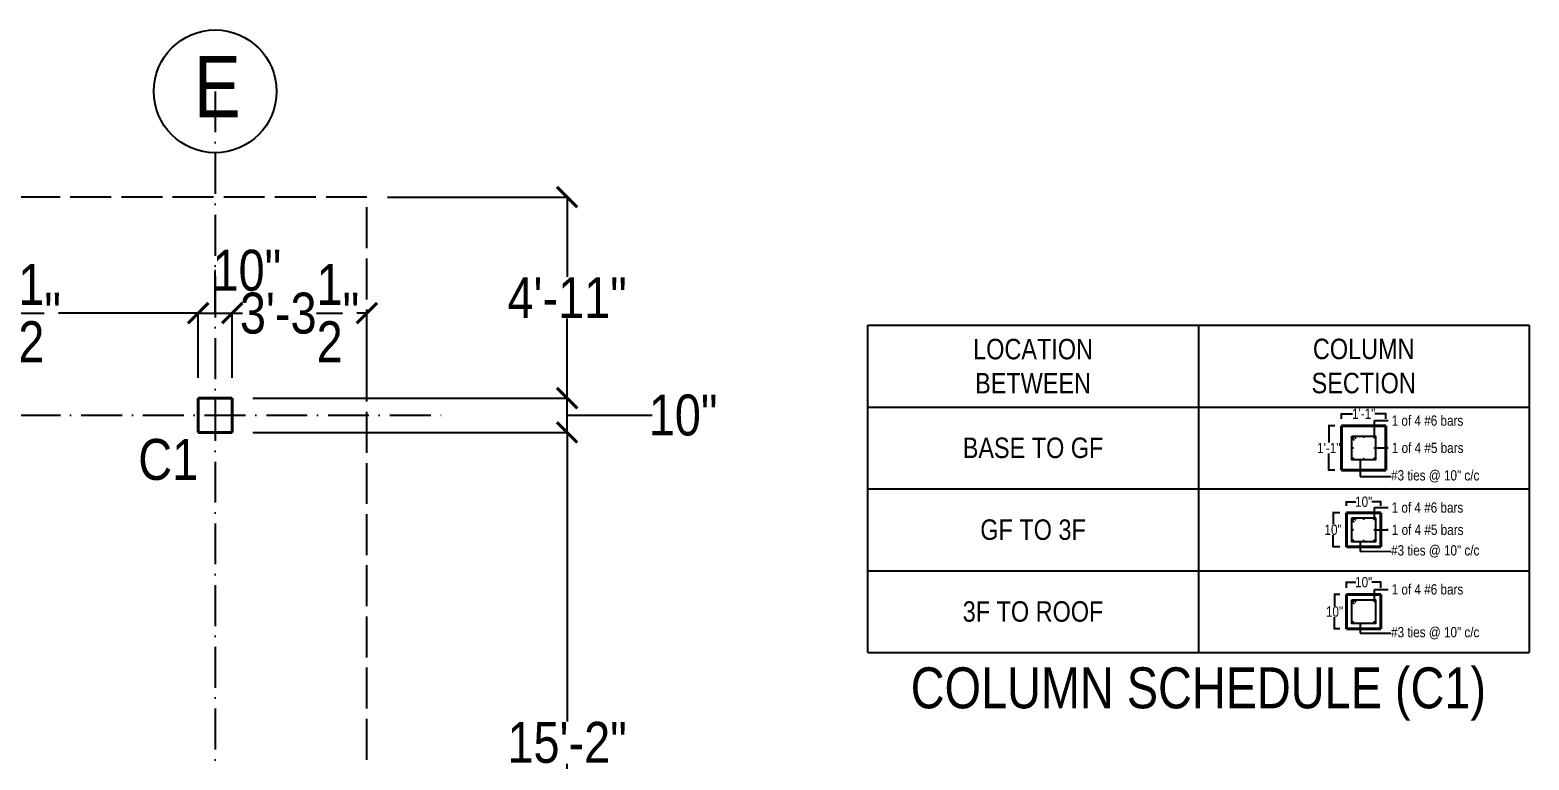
# Model space of a CAD drawing. Header units: inches. Extents: x 573 to 4883, y -25 to 829.
# Drawn here: x 1101.2 to 1540.9, y 614.9 to 829 of the extents above; entities that cross this region are included whole.
import ezdxf

# ---------------------------------------------------------------- set-up
doc = ezdxf.new("R2010")
doc.units = ezdxf.units.IN
doc.header["$MEASUREMENT"] = 0
doc.linetypes.add('ACAD_ISO02W100', pattern=[15, 12, -3])
doc.linetypes.add('ACAD_ISO10W100', pattern=[18, 12, -3, 0, -3])
doc.layers.add('Column', color=7, linetype='Continuous', lineweight=40)
for name, color, linetype in [('Dimension', 7, 'Continuous'), ('Gridline', 252, 'ACAD_ISO10W100'), ('Plot Line', 7, 'ACAD_ISO02W100'), ('Reinforcement', 1, 'Continuous'), ('Text', 7, 'Continuous'), ('Tie or Stirrup', 5, 'Continuous')]:
    doc.layers.add(name, color=color, linetype=linetype)
doc.styles.add('AN_12', font='ARIALN.TTF', dxfattribs={"height": 12})
doc.styles.add('AN_3', font='ARIALN.TTF', dxfattribs={"height": 3})
doc.dimstyles.new('Column Layout', dxfattribs={"dimtxt": 12, "dimasz": 6, "dimexe": 0.18, "dimexo": 6, "dimgap": 0.09, "dimtad": 0, "dimtih": 1, "dimtoh": 1, "dimdec": 5, "dimzin": 0, "dimdsep": 46, "dimlunit": 4, "dimtxsty": 'AN_12', "dimblk": 'ARCHTICK', "dimcen": 0.09, "dimadec": 0, "dimazin": 0, "dimtfac": 1, "dimtdec": 5, "dimtofl": 0, "dimtmove": 1, "dimatfit": 3, "dimfxl": 1, "dimtolj": 1, "dimtzin": 0, "dimarcsym": 0})
doc.dimstyles.new('Column Schedule', dxfattribs={"dimtxt": 3, "dimasz": 0.5, "dimexe": 0.18, "dimexo": 2, "dimgap": 0.09, "dimtad": 0, "dimtih": 1, "dimtoh": 1, "dimdec": 5, "dimzin": 0, "dimdsep": 46, "dimlunit": 4, "dimtxsty": 'AN_3', "dimblk": 'ARCHTICK', "dimcen": 0.09, "dimadec": 0, "dimazin": 0, "dimtfac": 1, "dimtdec": 5, "dimtofl": 0, "dimtmove": 1, "dimatfit": 3, "dimfxl": 1, "dimtolj": 1, "dimtzin": 0, "dimarcsym": 0})

# ---------------------------------------------------------------- blocks, each defined once
blk = doc.blocks.new('_ArchTick')
at = {"color": 0, "linetype": 'ByBlock', "const_width": 0.15}
blk.add_lwpolyline([(-0.5, -0.5), (0.5, 0.5)], dxfattribs=at)
blk = doc.blocks.new('*D8')
at = {"layer": 'Defpoints', "color": 0}
for p in [(1150.5, 745.97), (1035, 720.94), (1150.5, 721.06)]:
    blk.add_point(p, dxfattribs=at)
at = {"layer": 'Dimension', "color": 0, "lineweight": -2}
for p, q in [((1035, 726.94), (1035, 746.15)), ((1035, 745.97), (1075.96, 745.97)), ((1150.5, 745.97), (1109.54, 745.97)), ((1150.5, 727.06), (1150.5, 746.15))]:
    blk.add_line(p, q, dxfattribs=at)
at = {"layer": 'Dimension', "color": 0, "lineweight": -2, "xscale": 6, "yscale": 6, "zscale": 6, "rotation": 180}
blk.add_blockref('_ArchTick', (1035, 745.97), dxfattribs=at)
at = {"layer": 'Dimension', "color": 0, "lineweight": -2, "xscale": 6, "yscale": 6, "zscale": 6}
blk.add_blockref('_ArchTick', (1150.5, 745.97), dxfattribs=at)
at = {"layer": 'Dimension', "color": 0, "insert": (1092.75, 745.97), "char_height": 12, "attachment_point": 5, "style": 'AN_12'}
blk.add_mtext('\\A1;9\'-7{\\H1.000000x;\\S1/2;}"', dxfattribs=at)
blk = doc.blocks.new('*D17')
at = {"layer": 'Defpoints', "color": 0}
for p in [(1160.5, 711), (1258.72, 711), (1160.5, 529)]:
    blk.add_point(p, dxfattribs=at)
at = {"layer": 'Dimension', "color": 0, "lineweight": -2}
for p, q in [((1166.5, 711), (1258.9, 711)), ((1258.72, 711), (1258.72, 626.22)), ((1258.72, 529), (1258.72, 613.78)), ((1166.5, 529), (1258.9, 529))]:
    blk.add_line(p, q, dxfattribs=at)
at = {"layer": 'Dimension', "color": 0, "lineweight": -2, "xscale": 6, "yscale": 6, "zscale": 6}
for p, rotation in [((1258.72, 711), 90), ((1258.72, 529), 270)]:
    blk.add_blockref('_ArchTick', p, dxfattribs=dict(at, rotation=rotation))
at = {"layer": 'Dimension', "color": 0, "insert": (1258.72, 620), "char_height": 12, "attachment_point": 5, "style": 'AN_12'}
blk.add_mtext('\\A1;15\'-2"', dxfattribs=at)
blk = doc.blocks.new('*D18')
at = {"layer": 'Defpoints', "color": 0}
for p in [(1160.5, 721), (1258.72, 721), (1160.5, 711)]:
    blk.add_point(p, dxfattribs=at)
at = {"layer": 'Dimension', "color": 0, "lineweight": -2}
for p, q in [((1166.5, 721), (1258.9, 721)), ((1258.72, 711), (1258.72, 721)), ((1258.72, 716), (1283.46, 716)), ((1283.46, 716), (1283.64, 716)), ((1166.5, 711), (1258.9, 711))]:
    blk.add_line(p, q, dxfattribs=at)
at = {"layer": 'Dimension', "color": 0, "lineweight": -2, "xscale": 6, "yscale": 6, "zscale": 6}
for p, rotation in [((1258.72, 721), 90), ((1258.72, 711), 270)]:
    blk.add_blockref('_ArchTick', p, dxfattribs=dict(at, rotation=rotation))
at = {"layer": 'Dimension', "color": 0, "insert": (1292.75, 716), "char_height": 12, "attachment_point": 5, "style": 'AN_12'}
blk.add_mtext('\\A1;10"', dxfattribs=at)
blk = doc.blocks.new('*D19')
at = {"layer": 'Defpoints', "color": 0}
for p in [(1200, 780), (1258.72, 780), (1160.5, 721)]:
    blk.add_point(p, dxfattribs=at)
at = {"layer": 'Dimension', "color": 0, "lineweight": -2}
for p, q in [((1206, 780), (1258.9, 780)), ((1258.72, 780), (1258.72, 756.61)), ((1258.72, 721), (1258.72, 744.39)), ((1166.5, 721), (1258.9, 721))]:
    blk.add_line(p, q, dxfattribs=at)
at = {"layer": 'Dimension', "color": 0, "lineweight": -2, "xscale": 6, "yscale": 6, "zscale": 6}
for p, rotation in [((1258.72, 780), 90), ((1258.72, 721), 270)]:
    blk.add_blockref('_ArchTick', p, dxfattribs=dict(at, rotation=rotation))
at = {"layer": 'Dimension', "color": 0, "insert": (1258.72, 750.5), "char_height": 12, "attachment_point": 5, "style": 'AN_12'}
blk.add_mtext('\\A1;4\'-11"', dxfattribs=at)
blk = doc.blocks.new('*D20')
at = {"layer": 'Defpoints', "color": 0}
for p in [(1160.5, 745.97), (1150.5, 721), (1160.5, 721)]:
    blk.add_point(p, dxfattribs=at)
at = {"layer": 'Dimension', "color": 0, "lineweight": -2}
for p, q in [((1155.5, 745.97), (1155.5, 758.45)), ((1155.5, 758.45), (1155.68, 758.45)), ((1150.5, 727), (1150.5, 746.15)), ((1150.5, 745.97), (1160.5, 745.97)), ((1160.5, 727), (1160.5, 746.15))]:
    blk.add_line(p, q, dxfattribs=at)
at = {"layer": 'Dimension', "color": 0, "lineweight": -2, "xscale": 6, "yscale": 6, "zscale": 6, "rotation": 180}
blk.add_blockref('_ArchTick', (1150.5, 745.97), dxfattribs=at)
at = {"layer": 'Dimension', "color": 0, "lineweight": -2, "xscale": 6, "yscale": 6, "zscale": 6}
blk.add_blockref('_ArchTick', (1160.5, 745.97), dxfattribs=at)
at = {"layer": 'Dimension', "color": 0, "insert": (1164.79, 758.45), "char_height": 12, "attachment_point": 5, "style": 'AN_12'}
blk.add_mtext('\\A1;10"', dxfattribs=at)
blk = doc.blocks.new('*D21')
at = {"layer": 'Defpoints', "color": 0}
for p in [(1200, 745.97), (1160.5, 721), (1200, 721)]:
    blk.add_point(p, dxfattribs=at)
at = {"layer": 'Dimension', "color": 0, "lineweight": -2}
for p, q in [((1160.5, 727), (1160.5, 746.15)), ((1160.5, 745.97), (1163.46, 745.97)), ((1200, 745.97), (1197.04, 745.97)), ((1200, 727), (1200, 746.15))]:
    blk.add_line(p, q, dxfattribs=at)
at = {"layer": 'Dimension', "color": 0, "lineweight": -2, "xscale": 6, "yscale": 6, "zscale": 6, "rotation": 180}
blk.add_blockref('_ArchTick', (1160.5, 745.97), dxfattribs=at)
at = {"layer": 'Dimension', "color": 0, "lineweight": -2, "xscale": 6, "yscale": 6, "zscale": 6}
blk.add_blockref('_ArchTick', (1200, 745.97), dxfattribs=at)
at = {"layer": 'Dimension', "color": 0, "insert": (1180.25, 745.97), "char_height": 12, "attachment_point": 5, "style": 'AN_12'}
blk.add_mtext('\\A1;3\'-3{\\H1.000000x;\\S1/2;}"', dxfattribs=at)
blk = doc.blocks.new('*D22')
at = {"layer": 'Defpoints', "color": 0}
for p in [(1487.36, 687.42), (1483.38, 677.42), (1487.36, 677.42)]:
    blk.add_point(p, dxfattribs=at)
at = {"layer": 'Dimension', "color": 0, "lineweight": -2}
for p, q in [((1485.36, 687.42), (1483.2, 687.42)), ((1483.38, 687.42), (1483.38, 684.04)), ((1485.36, 677.42), (1483.2, 677.42)), ((1483.38, 677.42), (1483.38, 680.8))]:
    blk.add_line(p, q, dxfattribs=at)
at = {"layer": 'Dimension', "color": 0, "lineweight": -2, "xscale": 0.5, "yscale": 0.5, "zscale": 0.5}
for p, rotation in [((1483.38, 687.42), 90), ((1483.38, 677.42), 270)]:
    blk.add_blockref('_ArchTick', p, dxfattribs=dict(at, rotation=rotation))
at = {"layer": 'Dimension', "color": 0, "insert": (1483.38, 682.42), "char_height": 3, "attachment_point": 5, "style": 'AN_3'}
blk.add_mtext('\\A1;10"', dxfattribs=at)
blk = doc.blocks.new('*D23')
at = {"layer": 'Defpoints', "color": 0}
for p in [(1497.36, 690.64), (1487.36, 687.42), (1497.36, 687.42)]:
    blk.add_point(p, dxfattribs=at)
at = {"layer": 'Dimension', "color": 0, "lineweight": -2}
for p, q in [((1487.36, 689.42), (1487.36, 690.82)), ((1487.36, 690.64), (1490.02, 690.64)), ((1497.36, 690.64), (1494.71, 690.64)), ((1497.36, 689.42), (1497.36, 690.82))]:
    blk.add_line(p, q, dxfattribs=at)
at = {"layer": 'Dimension', "color": 0, "lineweight": -2, "xscale": 0.5, "yscale": 0.5, "zscale": 0.5, "rotation": 180}
blk.add_blockref('_ArchTick', (1487.36, 690.64), dxfattribs=at)
at = {"layer": 'Dimension', "color": 0, "lineweight": -2, "xscale": 0.5, "yscale": 0.5, "zscale": 0.5}
blk.add_blockref('_ArchTick', (1497.36, 690.64), dxfattribs=at)
at = {"layer": 'Dimension', "color": 0, "insert": (1492.36, 690.64), "char_height": 3, "attachment_point": 5, "style": 'AN_3'}
blk.add_mtext('\\A1;10"', dxfattribs=at)
blk = doc.blocks.new('*D24')
at = {"layer": 'Defpoints', "color": 0}
for p in [(1485.86, 712.92), (1498.86, 716.46), (1498.86, 712.92)]:
    blk.add_point(p, dxfattribs=at)
at = {"layer": 'Dimension', "color": 0, "lineweight": -2}
for p, q in [((1485.86, 714.92), (1485.86, 716.64)), ((1485.86, 716.46), (1489.12, 716.46)), ((1498.86, 716.46), (1495.61, 716.46)), ((1498.86, 714.92), (1498.86, 716.64))]:
    blk.add_line(p, q, dxfattribs=at)
at = {"layer": 'Dimension', "color": 0, "lineweight": -2, "xscale": 0.5, "yscale": 0.5, "zscale": 0.5, "rotation": 180}
blk.add_blockref('_ArchTick', (1485.86, 716.46), dxfattribs=at)
at = {"layer": 'Dimension', "color": 0, "lineweight": -2, "xscale": 0.5, "yscale": 0.5, "zscale": 0.5}
blk.add_blockref('_ArchTick', (1498.86, 716.46), dxfattribs=at)
at = {"layer": 'Dimension', "color": 0, "insert": (1492.36, 716.46), "char_height": 3, "attachment_point": 5, "style": 'AN_3'}
blk.add_mtext('\\A1;1\'-1"', dxfattribs=at)
blk = doc.blocks.new('*D25')
at = {"layer": 'Defpoints', "color": 0}
for p in [(1485.86, 712.92), (1482.12, 699.92), (1485.86, 699.92)]:
    blk.add_point(p, dxfattribs=at)
at = {"layer": 'Dimension', "color": 0, "lineweight": -2}
for p, q in [((1483.86, 712.92), (1481.94, 712.92)), ((1482.12, 712.92), (1482.12, 708.02)), ((1482.12, 699.92), (1482.12, 704.82)), ((1483.86, 699.92), (1481.94, 699.92))]:
    blk.add_line(p, q, dxfattribs=at)
at = {"layer": 'Dimension', "color": 0, "lineweight": -2, "xscale": 0.5, "yscale": 0.5, "zscale": 0.5}
for p, rotation in [((1482.12, 712.92), 90), ((1482.12, 699.92), 270)]:
    blk.add_blockref('_ArchTick', p, dxfattribs=dict(at, rotation=rotation))
at = {"layer": 'Dimension', "color": 0, "insert": (1482.12, 706.42), "char_height": 3, "attachment_point": 5, "style": 'AN_3'}
blk.add_mtext('\\A1;1\'-1"', dxfattribs=at)
blk = doc.blocks.new('*D26')
at = {"layer": 'Defpoints', "color": 0}
for p in [(1487.36, 667.06), (1487.36, 663.42), (1497.36, 663.42)]:
    blk.add_point(p, dxfattribs=at)
at = {"layer": 'Dimension', "color": 0, "lineweight": -2}
for p, q in [((1487.36, 665.42), (1487.36, 667.24)), ((1487.36, 667.06), (1490.02, 667.06)), ((1497.36, 667.06), (1494.71, 667.06)), ((1497.36, 665.42), (1497.36, 667.24))]:
    blk.add_line(p, q, dxfattribs=at)
at = {"layer": 'Dimension', "color": 0, "lineweight": -2, "xscale": 0.5, "yscale": 0.5, "zscale": 0.5, "rotation": 180}
blk.add_blockref('_ArchTick', (1487.36, 667.06), dxfattribs=at)
at = {"layer": 'Dimension', "color": 0, "lineweight": -2, "xscale": 0.5, "yscale": 0.5, "zscale": 0.5}
blk.add_blockref('_ArchTick', (1497.36, 667.06), dxfattribs=at)
at = {"layer": 'Dimension', "color": 0, "insert": (1492.36, 667.06), "char_height": 3, "attachment_point": 5, "style": 'AN_3'}
blk.add_mtext('\\A1;10"', dxfattribs=at)
blk = doc.blocks.new('*D27')
at = {"layer": 'Defpoints', "color": 0}
for p in [(1487.36, 663.42), (1483.8, 653.42), (1487.36, 653.42)]:
    blk.add_point(p, dxfattribs=at)
at = {"layer": 'Dimension', "color": 0, "lineweight": -2}
for p, q in [((1485.36, 663.42), (1483.62, 663.42)), ((1483.8, 663.42), (1483.8, 660.04)), ((1483.8, 653.42), (1483.8, 656.8)), ((1485.36, 653.42), (1483.62, 653.42))]:
    blk.add_line(p, q, dxfattribs=at)
at = {"layer": 'Dimension', "color": 0, "lineweight": -2, "xscale": 0.5, "yscale": 0.5, "zscale": 0.5}
for p, rotation in [((1483.8, 663.42), 90), ((1483.8, 653.42), 270)]:
    blk.add_blockref('_ArchTick', p, dxfattribs=dict(at, rotation=rotation))
at = {"layer": 'Dimension', "color": 0, "insert": (1483.8, 658.42), "char_height": 3, "attachment_point": 5, "style": 'AN_3'}
blk.add_mtext('\\A1;10"', dxfattribs=at)

msp = doc.modelspace()

# ---------------------------------------------------------------- linework, layer by layer
for p, q in [((1346.895075, 742.419626), (1540.853935, 742.419626)), ((1346.895075, 646.419626), (1346.895075, 742.419626)), ((1443.874505, 742.419626), (1443.874505, 646.419626)), ((1540.853935, 742.419626), (1540.853935, 646.419626)), ((1346.895075, 718.419626), (1443.874505, 718.419626)), ((1443.874505, 718.419626), (1540.853935, 718.419626)), ((1346.895075, 694.419626), (1443.874505, 694.419626)), ((1443.874505, 694.419626), (1540.853935, 694.419626)), ((1346.895075, 670.419626), (1443.874505, 670.419626)), ((1443.874505, 670.419626), (1540.853935, 670.419626)), ((1346.895075, 646.419626), (1540.853935, 646.419626))]:
    msp.add_line(p, q)
at = {"layer": 'Column'}
for p, q in [((1150.5, 721), (1160.5, 721)), ((1150.5, 711), (1150.5, 721)), ((1160.5, 721), (1160.5, 711)), ((1485.86422, 712.919626), (1485.86422, 699.919626)), ((1485.86422, 712.919626), (1498.86422, 712.919626)), ((1498.86422, 712.919626), (1498.86422, 699.919626)), ((1160.5, 711), (1150.5, 711)), ((1485.86422, 699.919626), (1498.86422, 699.919626)), ((1487.36422, 687.419626), (1497.36422, 687.419626)), ((1487.36422, 687.419626), (1487.36422, 677.419626)), ((1497.36422, 687.419626), (1497.36422, 677.419626)), ((1487.36422, 677.419626), (1497.36422, 677.419626)), ((1487.36422, 663.419626), (1497.36422, 663.419626)), ((1487.36422, 663.419626), (1487.36422, 653.419626)), ((1497.36422, 663.419626), (1497.36422, 653.419626)), ((1487.36422, 653.419626), (1497.36422, 653.419626))]:
    msp.add_line(p, q, dxfattribs=at)
at = {"layer": 'Gridline'}
for p, q in [((1155.5, 811), (1155.5, 31)), ((627.5, 716), (1223.010519, 716))]:
    msp.add_line(p, q, dxfattribs=at)
at = {"layer": 'Plot Line'}
for p, q in [((1200, 780), (660, 780)), ((1200, 60), (1200, 780))]:
    msp.add_line(p, q, dxfattribs=at)
at = {"layer": 'Reinforcement'}
for points, const_width in [([(1489.05172, 709.544626, 1), (1489.42672, 709.544626, 1)], 0.375), ([(1492.20797, 709.607126, 1), (1492.52047, 709.607126, 1)], 0.3125), ([(1495.67672, 709.544626, -1), (1495.30172, 709.544626, -1)], 0.375), ([(1489.17672, 706.263376, 1), (1489.17672, 706.575876, 1)], 0.3125), ([(1489.05172, 703.294626, -1), (1489.42672, 703.294626, -1)], 0.375), ([(1492.20797, 703.232126, -1), (1492.52047, 703.232126, -1)], 0.3125), ([(1495.67672, 703.294626, 1), (1495.30172, 703.294626, 1)], 0.375), ([(1495.55172, 706.263376, -1), (1495.55172, 706.575876, -1)], 0.3125), ([(1489.05172, 685.544626, 1), (1489.42672, 685.544626, 1)], 0.375), ([(1492.20797, 685.607126, 1), (1492.52047, 685.607126, 1)], 0.3125), ([(1495.67672, 685.544626, -1), (1495.30172, 685.544626, -1)], 0.375), ([(1489.17672, 682.263376, 1), (1489.17672, 682.575876, 1)], 0.3125), ([(1495.55172, 682.263376, -1), (1495.55172, 682.575876, -1)], 0.3125), ([(1489.05172, 679.294626, -1), (1489.42672, 679.294626, -1)], 0.375), ([(1492.20797, 679.232126, -1), (1492.52047, 679.232126, -1)], 0.3125), ([(1495.67672, 679.294626, 1), (1495.30172, 679.294626, 1)], 0.375), ([(1489.05172, 661.544626, 1), (1489.42672, 661.544626, 1)], 0.375), ([(1495.67672, 661.544626, -1), (1495.30172, 661.544626, -1)], 0.375), ([(1489.05172, 655.294626, -1), (1489.42672, 655.294626, -1)], 0.375), ([(1495.67672, 655.294626, 1), (1495.30172, 655.294626, 1)], 0.375)]:
    msp.add_lwpolyline(points, format="xyb", close=True, dxfattribs=dict(at, const_width=const_width))
at = {"layer": 'Text'}
msp.add_circle((1155.5, 811), 18, dxfattribs=at)
at = {"layer": 'Tie or Stirrup'}
for p, q in [((1488.869897, 709.383297), (1489.577004, 708.676191)), ((1489.398093, 709.919626), (1490.105199, 709.21252)), ((1489.398093, 685.919626), (1490.105199, 685.21252)), ((1488.869897, 685.383297), (1489.577004, 684.676191)), ((1488.869897, 661.383297), (1489.577004, 660.676191)), ((1489.398093, 661.919626), (1490.105199, 661.21252))]:
    msp.add_line(p, q, dxfattribs=at)
for points in [[(1488.86422, 709.919626), (1495.86422, 709.919626), (1495.86422, 702.919626), (1488.86422, 702.919626)], [(1488.86422, 685.919626), (1495.86422, 685.919626), (1495.86422, 678.919626), (1488.86422, 678.919626)], [(1488.86422, 661.919626), (1495.86422, 661.919626), (1495.86422, 654.919626), (1488.86422, 654.919626)]]:
    msp.add_lwpolyline(points, close=True, dxfattribs=at)

# ---------------------------------------------------------------- texts
at = {"layer": 'Text', "style": 'AN_12'}
for s, insert, char_height, width, attachment_point in [('E', (1149.254838, 821.403703), 18, 24.39100886, 1), ('LOCATION\\PBETWEEN', (1395.38479, 730.419626), 6, 96.9794298, 5), ('COLUMN\\PSECTION', (1492.36422, 730.419626), 6, 96.9794298, 5), ('\\A1;1 of 4 #6 bars', (1500.555793, 714.425854), 3, 36.33528617, 4), ('C1', (1150.5, 709.0625), 12, 21.37476871, 3), ('BASE TO GF', (1395.38479, 706.419626), 6, 96.9794298, 5), ('\\A1;1 of 4 #5 bars', (1500.609232, 706.419626), 3, 29.33389596, 4), ('\\A1;#3 ties @ 10" c/c', (1500.385533, 698.091471), 3, 28.8739178, 4), ('\\A1;1 of 4 #6 bars', (1500.555793, 688.925854), 3, 36.33528617, 4), ('GF TO 3F', (1395.38479, 682.419626), 6, 96.9794298, 5), ('\\A1;1 of 4 #5 bars', (1500.609232, 682.419626), 3, 29.33389596, 4), ('\\A1;#3 ties @ 10" c/c', (1500.385533, 676.091471), 3, 28.8739178, 4), ('\\A1;1 of 4 #6 bars', (1500.555793, 664.925854), 3, 36.33528617, 4), ('3F TO ROOF', (1395.38479, 658.419626), 6, 96.9794298, 5), ('\\A1;#3 ties @ 10" c/c', (1500.385533, 652.091471), 3, 28.8739178, 4), ('COLUMN SCHEDULE (C1)', (1443.874505, 634.264872), 12, 193.9588596, 5)]:
    msp.add_mtext(s, dxfattribs=dict(at, insert=insert, char_height=char_height, width=width, attachment_point=attachment_point))

# ---------------------------------------------------------------- dimensions: what is measured, and where the dimension line sits
at = {"layer": 'Dimension'}
for base, p1, p2, angle, dimstyle, picture, middle in [((1258.7227, 780), (1160.5, 721), (1200, 780), 270, 'Column Layout', '*D19', (1258.7227, 750.5)), ((1258.7227, 721), (1160.5, 711), (1160.5, 721), 270, 'Column Layout', '*D18', (1283.725203, 716)), ((1258.7227, 711), (1160.5, 529), (1160.5, 711), 270, 'Column Layout', '*D17', (1258.7227, 620)), ((1482.124038, 699.919626), (1485.86422, 712.919626), (1485.86422, 699.919626), 90, 'Column Schedule', '*D25', (1482.124038, 706.419626)), ((1483.382671, 677.419626), (1487.36422, 687.419626), (1487.36422, 677.419626), 90, 'Column Schedule', '*D22', (1483.382671, 682.419626)), ((1483.799074, 653.419626), (1487.36422, 663.419626), (1487.36422, 653.419626), 90, 'Column Schedule', '*D27', (1483.799074, 658.419626))]:
    dim = msp.add_linear_dim(base=base, p1=p1, p2=p2, angle=angle, dimstyle=dimstyle, dxfattribs=at)
    dim.commit()
    dim.dimension.update_dxf_attribs({"geometry": picture, "text_midpoint": middle})
for base, p1, p2, dimstyle, picture, middle in [((1160.5, 745.966685), (1150.5, 721), (1160.5, 721), 'Column Layout', '*D20', (1155.77, 758.445436)), ((1150.5, 745.966685), (1035, 720.9375), (1150.5, 721.0625), 'Column Layout', '*D8', (1092.75, 745.966685)), ((1200, 745.966685), (1160.5, 721), (1200, 721), 'Column Layout', '*D21', (1180.25, 745.966685)), ((1498.86422, 716.461745), (1485.86422, 712.919626), (1498.86422, 712.919626), 'Column Schedule', '*D24', (1492.36422, 716.461745)), ((1497.36422, 690.638453), (1487.36422, 687.419626), (1497.36422, 687.419626), 'Column Schedule', '*D23', (1492.36422, 690.638453)), ((1487.36422, 667.061263), (1497.36422, 663.419626), (1487.36422, 663.419626), 'Column Schedule', '*D26', (1492.36422, 667.061263))]:
    dim = msp.add_linear_dim(base=base, p1=p1, p2=p2, dimstyle=dimstyle, dxfattribs=at)
    dim.commit()
    dim.dimension.update_dxf_attribs({"geometry": picture, "text_midpoint": middle})

# ---------------------------------------------------------------- leaders
at = {"layer": 'Text', "annotation_type": 0, "has_hookline": 1, "hookline_direction": 0}
for points, text_width in [([(1495.48922, 709.544626), (1495.48922, 714.463464), (1499.528776, 714.469975)], 20.5191), ([(1495.55172, 706.419626), (1499.55172, 706.419626), (1499.05172, 706.415251), (1499.55172, 706.415251)], 20.5191), ([(1491.36422, 702.919626), (1491.36422, 698.099273), (1500.295533, 698.091471)], 25.854025), ([(1495.48922, 685.544626), (1495.48922, 688.945431), (1499.528776, 688.942788)], 20.5191), ([(1495.55172, 682.419626), (1499.55172, 682.419626), (1499.05172, 682.415251), (1499.55172, 682.415251)], 20.5191), ([(1491.36422, 678.919626), (1491.36422, 676.099273), (1500.295533, 676.124725)], 25.854025), ([(1495.48922, 661.544626), (1495.48922, 664.945431), (1499.528776, 664.942788)], 20.5191), ([(1491.36422, 654.919626), (1491.36422, 652.099273), (1500.295533, 652.091471)], 25.854025)]:
    msp.add_leader(points, dimstyle='Column Layout', override={"dimasz": 0.5, "dimgap": 0.09, "dimtad": 0}, dxfattribs=dict(at, text_width=text_width))

doc.saveas('drawing.dxf')
